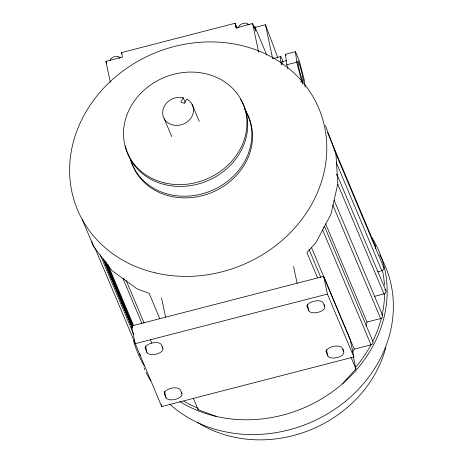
<?xml version="1.0" encoding="UTF-8"?>
<svg xmlns="http://www.w3.org/2000/svg" width="463" height="463" viewBox="0 0 463 463"><rect width="100%" height="100%" fill="white"/><g stroke="black" fill="none" stroke-linecap="round" stroke-linejoin="round"><path stroke-width="0.69" d="M366.094 326.021L366.98 322.08L325.582 223.751M183.18 97.716L180.865 102.086L184.465 103.423L186.78 99.053A15.707 13.757 -22.8 0 1 185.976 122.741A15.707 13.757 -22.8 0 1 162.739 114.101A15.707 13.757 -22.8 0 1 183.18 97.716L185.131 102.346M352.441 352.522L354.241 349.131L371.013 344.802A2.616 2.292 -22.8 0 0 372.483 340.855M342.475 383.775L355.931 368.936L353.315 356.626M119.385 57.944L120.629 57.215M248.012 24.747L249.256 24.018A5.625 2.68 -12 0 1 249.713 24.614M110.373 82.42L105.9 61.376L122.446 57.105L121.491 52.597L235.059 23.272L237.16 28.255M253.44 26.976L254.818 26.617L255.779 31.125L252.566 23.503L236.095 27.954L235.059 23.272M254.98 27.415L265.455 24.713L277.823 57.829M287.859 68.958L286.771 64.791L285.468 54.269L295.446 51.694L299.214 60.636L304.284 80.093L305.152 87.108M272.996 58.529L280.543 56.579M281.909 61.839L286.441 60.67M286.771 64.791L296.754 62.21L295.446 51.694M300.487 82.015L301.818 81.673L302.895 84.225M353.882 356.95L350.121 339.269L323.643 276.376L131.492 325.993L135.254 343.679L327.405 294.063L353.882 356.95L161.732 406.566L94.464 246.767M377.727 271.781L381.842 270.722A2.616 2.292 -22.8 0 0 383.312 266.775M374.376 296.407L383.972 293.93A2.616 2.292 -22.8 0 0 386.009 291.939A2.616 2.292 -22.8 0 0 384.938 289.624M366.98 322.08L380.644 318.55A2.616 2.292 -22.8 0 0 382.681 316.559A2.616 2.292 -22.8 0 0 381.616 314.244M193.349 398.383L198.106 409.686L216.146 416.393M132.077 327.057L103.805 259.905L131.955 326.045M82.368 219.798L93.757 246.854L103.347 259.315L103.162 258.823L132.325 327.966M103.805 259.905L112.156 270.757L137.187 288.895L149.121 293.334L159.758 318.596M327.439 132.314L375.308 246.009M334.975 151.563L383.682 267.255M336.312 162.571L381.842 270.722M385.806 290.469L336.821 174.111A2.616 2.292 -22.8 0 1 336.931 175.888M285.468 54.269L286.007 55.548M337.782 184.228L383.972 293.93M334.055 200.062L382.484 315.083M332.775 204.854L380.644 318.55M254.818 26.617L266.844 55.178M324.418 226.309L372.848 341.335M322.584 229.775L371.013 344.802M311.443 247.479L354.241 349.131M309.053 249.464L320.813 277.389M317.583 277.846L306.946 252.578L315.847 242.762L330.964 214.253L337.811 183.834L335.918 153.571L325.42 125.537M350.89 356.967L355.931 368.936M324.685 306.564L323.139 302.9A8.247 3.924 -12 0 0 313.636 301.291A8.247 3.924 -12 0 0 307.224 307.01L308.769 310.679A8.247 3.924 -12 0 0 318.266 312.288A8.247 3.924 -12 0 0 324.685 306.564L324.233 304.446M343.743 351.828L342.198 348.164A8.247 3.924 -12 0 0 332.694 346.555A8.247 3.924 -12 0 0 326.282 352.274L327.821 355.937A8.247 3.924 -12 0 0 337.324 357.552A8.247 3.924 -12 0 0 343.743 351.828L343.141 348.998M191.989 104.1L199.275 121.399M164.191 118.655L171.756 136.626M121.491 52.597L122.024 53.87M105.9 61.376L106.698 63.281M162.854 348.355L161.309 344.686A8.247 3.924 -12 0 0 151.806 343.077A8.247 3.924 -12 0 0 145.394 348.801L146.939 352.465A8.247 3.924 -12 0 0 156.436 354.073A8.247 3.924 -12 0 0 162.854 348.355L162.403 346.231M181.913 393.614L180.367 389.95A8.247 3.924 -12 0 0 170.864 388.341A8.247 3.924 -12 0 0 164.452 394.059L165.991 397.729A8.247 3.924 -12 0 0 175.494 399.337A8.247 3.924 -12 0 0 181.913 393.614L181.612 392.202M126.191 280.485L144.109 323.041M150.411 339.761L151.806 343.077M123.117 278.784L141.869 323.33M107.85 264.408L133.604 325.582M106.34 262.509L132.933 325.674M105.124 261.109L132.557 326.27M103.683 259.546L108.163 270.184M108.724 271.515L109.563 273.506M110.125 274.837L123.002 305.424M123.563 306.755L132.239 327.364M100.164 254.714L133.674 334.298M91.61 241.119L93.757 246.854M296.754 62.21L301.818 81.673M323.643 276.376L327.405 294.063M265.455 24.713L272.655 58.61M326.467 349.571L327.821 355.937M325.981 350.861L326.282 352.274M252.566 23.503L258.684 52.261M307.415 304.313L308.769 310.679M247.711 24.834L247.375 23.254A5.625 2.68 -12 0 0 241.229 24.244A5.625 2.68 -12 0 0 238.85 27.421M306.923 305.597L307.224 307.01M293.583 266.624L297.113 283.229M235.493 24.302L236.315 28.162M197.817 408.32L198.106 409.686M119.084 58.031L118.748 56.457A5.625 2.68 -12 0 0 112.602 57.441A5.625 2.68 -12 0 0 110.223 60.618M161.489 297.819L165.604 317.19M164.637 391.362L165.991 397.729M164.151 392.647L164.452 394.059M161.28 404.448L161.732 406.566M145.585 346.098L146.939 352.465M145.093 347.383L145.394 348.801M282.036 64.947A13.676 1.088 75.5 0 1 282.28 62.129M281.354 64.502A19.11 1.522 75.5 0 1 282.905 61.382M244.314 108.464A62.829 55.039 -22.8 0 1 213.125 189.934A62.829 55.039 -22.8 0 1 130.56 159.77M240.563 99.273A62.829 55.039 -22.8 0 1 206.388 181.282A62.829 55.039 -22.8 0 1 125.357 145.816M245.737 111.311A62.829 55.039 -22.8 0 1 211.985 192.411A62.829 55.039 -22.8 0 1 130.676 159.359M371.882 237.6A130.89 114.662 -22.8 0 1 341.63 384.498A130.89 114.662 -22.8 0 1 179.876 401.635M144.161 365.672A130.89 114.662 -22.8 0 1 133.587 340.71M124.304 279.183A2.616 2.292 -22.8 0 1 123.204 278.593M140.463 355.625A2.616 2.292 -22.8 0 1 139.843 353.981M323.672 227.321A2.616 2.292 -22.8 0 1 323.22 227.819M333.823 150.058A2.616 2.292 -22.8 0 1 334.327 150.423M374.943 245.535A2.616 2.292 -22.8 0 1 375.117 248.359M385.748 347.684A120.108 105.223 -22.8 0 1 197.84 422.557M379.573 254.818A130.89 114.662 -22.8 0 1 337.863 407.081A130.89 114.662 -22.8 0 1 169.944 404.303M150.753 381.061A130.89 114.662 -22.8 0 1 146.036 372.293M144.844 369.688A130.89 114.662 -22.8 0 1 143.993 367.709M382.467 270.56A128.361 112.445 -22.8 0 1 384.469 285.249M384.649 293.826A128.361 112.445 -22.8 0 1 382.397 313.509M381.263 318.405A128.361 112.445 -22.8 0 1 373.12 340.536M370.817 345.045A128.361 112.445 -22.8 0 1 355.908 366.933M197.122 407.799A128.361 112.445 -22.8 0 1 183.753 401.137M298.085 64.195A10.666 0.851 75.5 0 0 302.918 81.245A10.666 0.851 75.5 0 0 300.551 68.015A10.666 0.851 75.5 0 0 298.085 64.195M164.863 182.989A62.829 55.039 -22.8 0 0 245.87 112.683A62.829 55.039 -22.8 0 0 144.965 89.353A62.829 55.039 -22.8 0 0 164.863 182.989M155.765 272.985A130.89 114.662 -22.8 0 0 324.534 126.521A130.89 114.662 -22.8 0 0 114.303 77.917A130.89 114.662 -22.8 0 0 155.765 272.985"/></g></svg>
